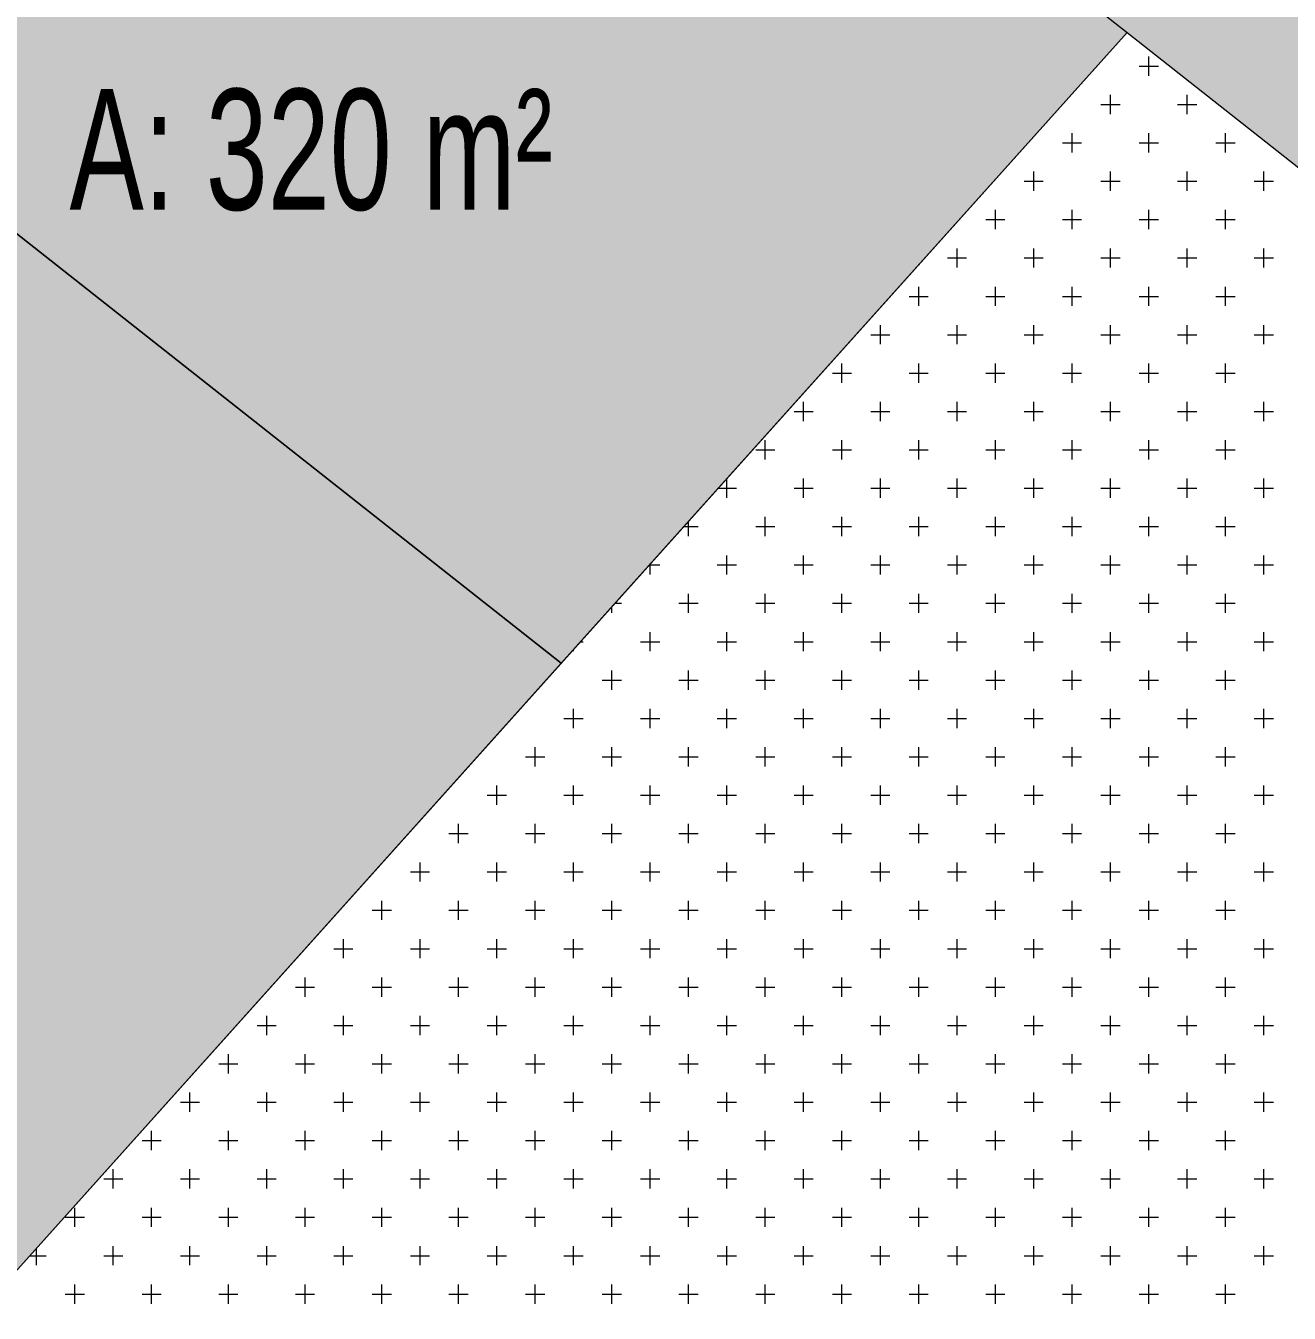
# Model space of a CAD drawing. Header units: metres. Extents: x 476631 to 477421, y 4483749 to 4484052.
# Drawn here: x 477189.78 to 477210.7, y 4483842 to 4483863.3 of the extents above; entities that cross this region are included whole.
import ezdxf

# ---------------------------------------------------------------- set-up
doc = ezdxf.new("R2010")
doc.units = ezdxf.units.M
for name, color, linetype, lineweight in [('M2', 1, 'Continuous', 25), ('PL_PARK', 97, 'Continuous', 0), ('serbest', 10, 'Continuous', 0), ('TK_KAD', 171, 'Continuous', 0), ('TK_PARSEL', 1, 'Continuous', 0)]:
    doc.layers.add(name, color=color, linetype=linetype, lineweight=lineweight)
doc.styles.add('M2', font='', dxfattribs={"width": 0.9, "height": 12})
doc.styles.get('M2').set_extended_font_data('Swis721 LtCn BT')

msp = doc.modelspace()

# ---------------------------------------------------------------- hatches: boundary and pattern name
at = {"layer": 'serbest', "true_color": 0x636466}
h = msp.add_hatch(color=251, dxfattribs=at)
h.dxf.hatch_style = 1
h.paths.add_polyline_path([(477208.013, 4483863.192), (477208.013, 4483863.192), (477175.667, 4483827.152), (477177.072, 4483826.44), (477177.259, 4483826.44), (477177.259, 4483826.345), (477210.881, 4483809.295), (477210.914, 4483809.295), (477210.914, 4483809.278), (477213.385, 4483808.025), (477213.454, 4483808.025), (477213.454, 4483807.99), (477213.766, 4483807.832), (477214.359, 4483796.321), (477214.089, 4483796.014), (477214.089, 4483795.96), (477214.041, 4483795.96), (477203.294, 4483783.79), (477207.946, 4483770.215), (477210.643, 4483768.256), (477025.328, 4483842.425), (477060.732, 4483897.862), (477067.557, 4483895.559), (477070.319, 4483896.168), (477078.309, 4483891.066), (477086.191, 4483876.57), (477094.387, 4483882.428), (477105.543, 4483870.29), (477127.469, 4483857.654), (477140.884, 4483857.609), (477147.759, 4483850.069), (477147.681, 4483844.807), (477161.676, 4483835.982), (477175.667, 4483827.152)])
h = msp.add_hatch(color=251, dxfattribs=at)
h.dxf.hatch_style = 1
h.paths.add_polyline_path([(477199.474, 4483878.837), (477190.837, 4483875.132), (477191.227, 4483873.659), (477194.993, 4483873.455), (477208.013, 4483863.192), (477208.013, 4483863.192), (477219.832, 4483853.875), (477223.846, 4483859.67)])
at = {"layer": 'serbest'}
h = msp.add_hatch(color=14, dxfattribs=at)
h.dxf.hatch_style = 1
h.paths.add_polyline_path([(477194.993, 4483873.455), (477191.227, 4483873.659), (477190.837, 4483875.132), (477189.759, 4483875.202), (477178.623, 4483868.538), (477198.645, 4483852.755), (477208.013, 4483863.192)])
h = msp.add_hatch(color=14, dxfattribs=at)
h.dxf.hatch_style = 1
h.paths.add_polyline_path([(477178.623, 4483868.538), (477165.767, 4483860.845), (477177.521, 4483851.58), (477189.274, 4483842.315), (477189.276, 4483842.315), (477198.645, 4483852.755)])

# ---------------------------------------------------------------- linework, layer by layer
at = {"layer": 'PL_PARK', "color": 3}
for p, q in [((477175.668, 4483827.152), (477208.013, 4483863.192)), ((477208.013, 4483863.192), (477219.832, 4483853.875))]:
    msp.add_line(p, q, dxfattribs=at)
at = {"layer": 'PL_PARK', "color": 3, "linetype": 'Continuous'}
for p, q in [((477208.374, 4483862.476), (477208.374, 4483862.794)), ((477208.215, 4483862.635), (477208.532, 4483862.635)), ((477207.739, 4483861.841), (477207.739, 4483862.159)), ((477209.009, 4483861.841), (477209.009, 4483862.159)), ((477207.58, 4483862), (477207.897, 4483862)), ((477208.85, 4483862), (477209.167, 4483862)), ((477207.104, 4483861.206), (477207.104, 4483861.524)), ((477208.374, 4483861.206), (477208.374, 4483861.524)), ((477209.644, 4483861.206), (477209.644, 4483861.524)), ((477206.945, 4483861.365), (477207.262, 4483861.365)), ((477208.215, 4483861.365), (477208.532, 4483861.365)), ((477209.485, 4483861.365), (477209.802, 4483861.365)), ((477206.469, 4483860.571), (477206.469, 4483860.889)), ((477207.739, 4483860.571), (477207.739, 4483860.889)), ((477209.009, 4483860.571), (477209.009, 4483860.889)), ((477210.279, 4483860.571), (477210.279, 4483860.889)), ((477206.31, 4483860.73), (477206.627, 4483860.73)), ((477207.58, 4483860.73), (477207.897, 4483860.73)), ((477208.85, 4483860.73), (477209.167, 4483860.73)), ((477210.12, 4483860.73), (477210.437, 4483860.73)), ((477205.834, 4483859.936), (477205.834, 4483860.254)), ((477207.104, 4483859.936), (477207.104, 4483860.254)), ((477208.374, 4483859.936), (477208.374, 4483860.254)), ((477209.644, 4483859.936), (477209.644, 4483860.254)), ((477205.675, 4483860.095), (477205.992, 4483860.095)), ((477206.945, 4483860.095), (477207.262, 4483860.095)), ((477208.215, 4483860.095), (477208.532, 4483860.095)), ((477209.485, 4483860.095), (477209.802, 4483860.095)), ((477205.199, 4483859.301), (477205.199, 4483859.619)), ((477206.469, 4483859.301), (477206.469, 4483859.619)), ((477207.739, 4483859.301), (477207.739, 4483859.619)), ((477209.009, 4483859.301), (477209.009, 4483859.619)), ((477210.279, 4483859.301), (477210.279, 4483859.619)), ((477205.04, 4483859.46), (477205.357, 4483859.46)), ((477206.31, 4483859.46), (477206.627, 4483859.46)), ((477207.58, 4483859.46), (477207.897, 4483859.46)), ((477208.85, 4483859.46), (477209.167, 4483859.46)), ((477210.12, 4483859.46), (477210.437, 4483859.46)), ((477204.564, 4483858.666), (477204.564, 4483858.984)), ((477205.834, 4483858.666), (477205.834, 4483858.984)), ((477207.104, 4483858.666), (477207.104, 4483858.984)), ((477208.374, 4483858.666), (477208.374, 4483858.984)), ((477209.644, 4483858.666), (477209.644, 4483858.984)), ((477204.405, 4483858.825), (477204.722, 4483858.825)), ((477205.675, 4483858.825), (477205.992, 4483858.825)), ((477206.945, 4483858.825), (477207.262, 4483858.825)), ((477208.215, 4483858.825), (477208.532, 4483858.825)), ((477209.485, 4483858.825), (477209.802, 4483858.825)), ((477203.929, 4483858.031), (477203.929, 4483858.349)), ((477205.199, 4483858.031), (477205.199, 4483858.349)), ((477206.469, 4483858.031), (477206.469, 4483858.349)), ((477207.739, 4483858.031), (477207.739, 4483858.349)), ((477209.009, 4483858.031), (477209.009, 4483858.349)), ((477210.279, 4483858.031), (477210.279, 4483858.349)), ((477203.77, 4483858.19), (477204.087, 4483858.19)), ((477205.04, 4483858.19), (477205.357, 4483858.19)), ((477206.31, 4483858.19), (477206.627, 4483858.19)), ((477207.58, 4483858.19), (477207.897, 4483858.19)), ((477208.85, 4483858.19), (477209.167, 4483858.19)), ((477210.12, 4483858.19), (477210.437, 4483858.19)), ((477203.294, 4483857.396), (477203.294, 4483857.714)), ((477204.564, 4483857.396), (477204.564, 4483857.714)), ((477205.834, 4483857.396), (477205.834, 4483857.714)), ((477207.104, 4483857.396), (477207.104, 4483857.714)), ((477208.374, 4483857.396), (477208.374, 4483857.714)), ((477209.644, 4483857.396), (477209.644, 4483857.714)), ((477203.135, 4483857.555), (477203.452, 4483857.555)), ((477204.405, 4483857.555), (477204.722, 4483857.555)), ((477205.675, 4483857.555), (477205.992, 4483857.555)), ((477206.945, 4483857.555), (477207.262, 4483857.555)), ((477208.215, 4483857.555), (477208.532, 4483857.555)), ((477209.485, 4483857.555), (477209.802, 4483857.555)), ((477202.659, 4483856.761), (477202.659, 4483857.079)), ((477203.929, 4483856.761), (477203.929, 4483857.079)), ((477205.199, 4483856.761), (477205.199, 4483857.079)), ((477206.469, 4483856.761), (477206.469, 4483857.079)), ((477207.739, 4483856.761), (477207.739, 4483857.079)), ((477209.009, 4483856.761), (477209.009, 4483857.079)), ((477210.279, 4483856.761), (477210.279, 4483857.079)), ((477202.5, 4483856.92), (477202.817, 4483856.92)), ((477203.77, 4483856.92), (477204.087, 4483856.92)), ((477205.04, 4483856.92), (477205.357, 4483856.92)), ((477206.31, 4483856.92), (477206.627, 4483856.92)), ((477207.58, 4483856.92), (477207.897, 4483856.92)), ((477208.85, 4483856.92), (477209.167, 4483856.92)), ((477210.12, 4483856.92), (477210.437, 4483856.92)), ((477202.024, 4483856.126), (477202.024, 4483856.444)), ((477203.294, 4483856.126), (477203.294, 4483856.444)), ((477204.564, 4483856.126), (477204.564, 4483856.444)), ((477205.834, 4483856.126), (477205.834, 4483856.444)), ((477207.104, 4483856.126), (477207.104, 4483856.444)), ((477208.374, 4483856.126), (477208.374, 4483856.444)), ((477209.644, 4483856.126), (477209.644, 4483856.444)), ((477201.865, 4483856.285), (477202.182, 4483856.285)), ((477203.135, 4483856.285), (477203.452, 4483856.285)), ((477204.405, 4483856.285), (477204.722, 4483856.285)), ((477205.675, 4483856.285), (477205.992, 4483856.285)), ((477206.945, 4483856.285), (477207.262, 4483856.285)), ((477208.215, 4483856.285), (477208.532, 4483856.285)), ((477209.485, 4483856.285), (477209.802, 4483856.285)), ((477201.389, 4483855.491), (477201.389, 4483855.809)), ((477202.659, 4483855.491), (477202.659, 4483855.809)), ((477203.929, 4483855.491), (477203.929, 4483855.809)), ((477205.199, 4483855.491), (477205.199, 4483855.809)), ((477206.469, 4483855.491), (477206.469, 4483855.809)), ((477207.739, 4483855.491), (477207.739, 4483855.809)), ((477209.009, 4483855.491), (477209.009, 4483855.809)), ((477210.279, 4483855.491), (477210.279, 4483855.809)), ((477201.244, 4483855.65), (477201.547, 4483855.65)), ((477202.5, 4483855.65), (477202.817, 4483855.65)), ((477203.77, 4483855.65), (477204.087, 4483855.65)), ((477205.04, 4483855.65), (477205.357, 4483855.65)), ((477206.31, 4483855.65), (477206.627, 4483855.65)), ((477207.58, 4483855.65), (477207.897, 4483855.65)), ((477208.85, 4483855.65), (477209.167, 4483855.65)), ((477210.12, 4483855.65), (477210.437, 4483855.65)), ((477200.754, 4483854.856), (477200.754, 4483855.104)), ((477202.024, 4483854.856), (477202.024, 4483855.174)), ((477203.294, 4483854.856), (477203.294, 4483855.174)), ((477204.564, 4483854.856), (477204.564, 4483855.174)), ((477205.834, 4483854.856), (477205.834, 4483855.174)), ((477207.104, 4483854.856), (477207.104, 4483855.174)), ((477208.374, 4483854.856), (477208.374, 4483855.174)), ((477209.644, 4483854.856), (477209.644, 4483855.174)), ((477200.674, 4483855.015), (477200.912, 4483855.015)), ((477201.865, 4483855.015), (477202.182, 4483855.015)), ((477203.135, 4483855.015), (477203.452, 4483855.015)), ((477204.405, 4483855.015), (477204.722, 4483855.015)), ((477205.675, 4483855.015), (477205.992, 4483855.015)), ((477206.945, 4483855.015), (477207.262, 4483855.015)), ((477208.215, 4483855.015), (477208.532, 4483855.015)), ((477209.485, 4483855.015), (477209.802, 4483855.015)), ((477201.389, 4483854.221), (477201.389, 4483854.539)), ((477202.659, 4483854.221), (477202.659, 4483854.539)), ((477203.929, 4483854.221), (477203.929, 4483854.539)), ((477205.199, 4483854.221), (477205.199, 4483854.539)), ((477206.469, 4483854.221), (477206.469, 4483854.539)), ((477207.739, 4483854.221), (477207.739, 4483854.539)), ((477209.009, 4483854.221), (477209.009, 4483854.539)), ((477210.279, 4483854.221), (477210.279, 4483854.539)), ((477200.104, 4483854.38), (477200.277, 4483854.38)), ((477200.119, 4483854.221), (477200.119, 4483854.396)), ((477201.23, 4483854.38), (477201.547, 4483854.38)), ((477202.5, 4483854.38), (477202.817, 4483854.38)), ((477203.77, 4483854.38), (477204.087, 4483854.38)), ((477205.04, 4483854.38), (477205.357, 4483854.38)), ((477206.31, 4483854.38), (477206.627, 4483854.38)), ((477207.58, 4483854.38), (477207.897, 4483854.38)), ((477208.85, 4483854.38), (477209.167, 4483854.38)), ((477210.12, 4483854.38), (477210.437, 4483854.38)), ((477200.754, 4483853.586), (477200.754, 4483853.904)), ((477202.024, 4483853.586), (477202.024, 4483853.904)), ((477203.294, 4483853.586), (477203.294, 4483853.904)), ((477204.564, 4483853.586), (477204.564, 4483853.904)), ((477205.834, 4483853.586), (477205.834, 4483853.904)), ((477207.104, 4483853.586), (477207.104, 4483853.904)), ((477208.374, 4483853.586), (477208.374, 4483853.904)), ((477209.644, 4483853.586), (477209.644, 4483853.904)), ((477199.484, 4483853.586), (477199.484, 4483853.689)), ((477199.534, 4483853.745), (477199.642, 4483853.745)), ((477200.595, 4483853.745), (477200.912, 4483853.745)), ((477201.865, 4483853.745), (477202.182, 4483853.745)), ((477203.135, 4483853.745), (477203.452, 4483853.745)), ((477204.405, 4483853.745), (477204.722, 4483853.745)), ((477205.675, 4483853.745), (477205.992, 4483853.745)), ((477206.945, 4483853.745), (477207.262, 4483853.745)), ((477208.215, 4483853.745), (477208.532, 4483853.745)), ((477209.485, 4483853.745), (477209.802, 4483853.745)), ((477200.119, 4483852.951), (477200.119, 4483853.269)), ((477201.389, 4483852.951), (477201.389, 4483853.269)), ((477202.659, 4483852.951), (477202.659, 4483853.269)), ((477203.929, 4483852.951), (477203.929, 4483853.269)), ((477205.199, 4483852.951), (477205.199, 4483853.269)), ((477206.469, 4483852.951), (477206.469, 4483853.269)), ((477207.739, 4483852.951), (477207.739, 4483853.269)), ((477209.009, 4483852.951), (477209.009, 4483853.269)), ((477210.279, 4483852.951), (477210.279, 4483853.269)), ((477198.849, 4483852.951), (477198.849, 4483852.981)), ((477198.964, 4483853.11), (477199.007, 4483853.11)), ((477199.96, 4483853.11), (477200.277, 4483853.11)), ((477201.23, 4483853.11), (477201.547, 4483853.11)), ((477202.5, 4483853.11), (477202.817, 4483853.11)), ((477203.77, 4483853.11), (477204.087, 4483853.11)), ((477205.04, 4483853.11), (477205.357, 4483853.11)), ((477206.31, 4483853.11), (477206.627, 4483853.11)), ((477207.58, 4483853.11), (477207.897, 4483853.11)), ((477208.85, 4483853.11), (477209.167, 4483853.11)), ((477210.12, 4483853.11), (477210.437, 4483853.11)), ((477199.484, 4483852.316), (477199.484, 4483852.634)), ((477200.754, 4483852.316), (477200.754, 4483852.634)), ((477202.024, 4483852.316), (477202.024, 4483852.634)), ((477203.294, 4483852.316), (477203.294, 4483852.634)), ((477204.564, 4483852.316), (477204.564, 4483852.634)), ((477205.834, 4483852.316), (477205.834, 4483852.634)), ((477207.104, 4483852.316), (477207.104, 4483852.634)), ((477208.374, 4483852.316), (477208.374, 4483852.634)), ((477209.644, 4483852.316), (477209.644, 4483852.634)), ((477199.325, 4483852.475), (477199.642, 4483852.475)), ((477200.595, 4483852.475), (477200.912, 4483852.475)), ((477201.865, 4483852.475), (477202.182, 4483852.475)), ((477203.135, 4483852.475), (477203.452, 4483852.475)), ((477204.405, 4483852.475), (477204.722, 4483852.475)), ((477205.675, 4483852.475), (477205.992, 4483852.475)), ((477206.945, 4483852.475), (477207.262, 4483852.475)), ((477208.215, 4483852.475), (477208.532, 4483852.475)), ((477209.485, 4483852.475), (477209.802, 4483852.475)), ((477198.849, 4483851.681), (477198.849, 4483851.999)), ((477200.119, 4483851.681), (477200.119, 4483851.999)), ((477201.389, 4483851.681), (477201.389, 4483851.999)), ((477202.659, 4483851.681), (477202.659, 4483851.999)), ((477203.929, 4483851.681), (477203.929, 4483851.999)), ((477205.199, 4483851.681), (477205.199, 4483851.999)), ((477206.469, 4483851.681), (477206.469, 4483851.999)), ((477207.739, 4483851.681), (477207.739, 4483851.999)), ((477209.009, 4483851.681), (477209.009, 4483851.999)), ((477210.279, 4483851.681), (477210.279, 4483851.999)), ((477198.69, 4483851.84), (477199.007, 4483851.84)), ((477199.96, 4483851.84), (477200.277, 4483851.84)), ((477201.23, 4483851.84), (477201.547, 4483851.84)), ((477202.5, 4483851.84), (477202.817, 4483851.84)), ((477203.77, 4483851.84), (477204.087, 4483851.84)), ((477205.04, 4483851.84), (477205.357, 4483851.84)), ((477206.31, 4483851.84), (477206.627, 4483851.84)), ((477207.58, 4483851.84), (477207.897, 4483851.84)), ((477208.85, 4483851.84), (477209.167, 4483851.84)), ((477210.12, 4483851.84), (477210.437, 4483851.84)), ((477198.214, 4483851.046), (477198.214, 4483851.364)), ((477199.484, 4483851.046), (477199.484, 4483851.364)), ((477200.754, 4483851.046), (477200.754, 4483851.364)), ((477202.024, 4483851.046), (477202.024, 4483851.364)), ((477203.294, 4483851.046), (477203.294, 4483851.364)), ((477204.564, 4483851.046), (477204.564, 4483851.364)), ((477205.834, 4483851.046), (477205.834, 4483851.364)), ((477207.104, 4483851.046), (477207.104, 4483851.364)), ((477208.374, 4483851.046), (477208.374, 4483851.364)), ((477209.644, 4483851.046), (477209.644, 4483851.364)), ((477198.055, 4483851.205), (477198.372, 4483851.205)), ((477199.325, 4483851.205), (477199.642, 4483851.205)), ((477200.595, 4483851.205), (477200.912, 4483851.205)), ((477201.865, 4483851.205), (477202.182, 4483851.205)), ((477203.135, 4483851.205), (477203.452, 4483851.205)), ((477204.405, 4483851.205), (477204.722, 4483851.205)), ((477205.675, 4483851.205), (477205.992, 4483851.205)), ((477206.945, 4483851.205), (477207.262, 4483851.205)), ((477208.215, 4483851.205), (477208.532, 4483851.205)), ((477209.485, 4483851.205), (477209.802, 4483851.205)), ((477197.579, 4483850.411), (477197.579, 4483850.729)), ((477198.849, 4483850.411), (477198.849, 4483850.729)), ((477200.119, 4483850.411), (477200.119, 4483850.729)), ((477201.389, 4483850.411), (477201.389, 4483850.729)), ((477202.659, 4483850.411), (477202.659, 4483850.729)), ((477203.929, 4483850.411), (477203.929, 4483850.729)), ((477205.199, 4483850.411), (477205.199, 4483850.729)), ((477206.469, 4483850.411), (477206.469, 4483850.729)), ((477207.739, 4483850.411), (477207.739, 4483850.729)), ((477209.009, 4483850.411), (477209.009, 4483850.729)), ((477210.279, 4483850.411), (477210.279, 4483850.729)), ((477197.42, 4483850.57), (477197.737, 4483850.57)), ((477198.69, 4483850.57), (477199.007, 4483850.57)), ((477199.96, 4483850.57), (477200.277, 4483850.57)), ((477201.23, 4483850.57), (477201.547, 4483850.57)), ((477202.5, 4483850.57), (477202.817, 4483850.57)), ((477203.77, 4483850.57), (477204.087, 4483850.57)), ((477205.04, 4483850.57), (477205.357, 4483850.57)), ((477206.31, 4483850.57), (477206.627, 4483850.57)), ((477207.58, 4483850.57), (477207.897, 4483850.57)), ((477208.85, 4483850.57), (477209.167, 4483850.57)), ((477210.12, 4483850.57), (477210.437, 4483850.57)), ((477196.944, 4483849.776), (477196.944, 4483850.094)), ((477198.214, 4483849.776), (477198.214, 4483850.094)), ((477199.484, 4483849.776), (477199.484, 4483850.094)), ((477200.754, 4483849.776), (477200.754, 4483850.094)), ((477202.024, 4483849.776), (477202.024, 4483850.094)), ((477203.294, 4483849.776), (477203.294, 4483850.094)), ((477204.564, 4483849.776), (477204.564, 4483850.094)), ((477205.834, 4483849.776), (477205.834, 4483850.094)), ((477207.104, 4483849.776), (477207.104, 4483850.094)), ((477208.374, 4483849.776), (477208.374, 4483850.094)), ((477209.644, 4483849.776), (477209.644, 4483850.094)), ((477196.785, 4483849.935), (477197.102, 4483849.935)), ((477198.055, 4483849.935), (477198.372, 4483849.935)), ((477199.325, 4483849.935), (477199.642, 4483849.935)), ((477200.595, 4483849.935), (477200.912, 4483849.935)), ((477201.865, 4483849.935), (477202.182, 4483849.935)), ((477203.135, 4483849.935), (477203.452, 4483849.935)), ((477204.405, 4483849.935), (477204.722, 4483849.935)), ((477205.675, 4483849.935), (477205.992, 4483849.935)), ((477206.945, 4483849.935), (477207.262, 4483849.935)), ((477208.215, 4483849.935), (477208.532, 4483849.935)), ((477209.485, 4483849.935), (477209.802, 4483849.935)), ((477196.309, 4483849.141), (477196.309, 4483849.459)), ((477197.579, 4483849.141), (477197.579, 4483849.459)), ((477198.849, 4483849.141), (477198.849, 4483849.459)), ((477200.119, 4483849.141), (477200.119, 4483849.459)), ((477201.389, 4483849.141), (477201.389, 4483849.459)), ((477202.659, 4483849.141), (477202.659, 4483849.459)), ((477203.929, 4483849.141), (477203.929, 4483849.459)), ((477205.199, 4483849.141), (477205.199, 4483849.459)), ((477206.469, 4483849.141), (477206.469, 4483849.459)), ((477207.739, 4483849.141), (477207.739, 4483849.459)), ((477209.009, 4483849.141), (477209.009, 4483849.459)), ((477210.279, 4483849.141), (477210.279, 4483849.459)), ((477196.15, 4483849.3), (477196.467, 4483849.3)), ((477197.42, 4483849.3), (477197.737, 4483849.3)), ((477198.69, 4483849.3), (477199.007, 4483849.3)), ((477199.96, 4483849.3), (477200.277, 4483849.3)), ((477201.23, 4483849.3), (477201.547, 4483849.3)), ((477202.5, 4483849.3), (477202.817, 4483849.3)), ((477203.77, 4483849.3), (477204.087, 4483849.3)), ((477205.04, 4483849.3), (477205.357, 4483849.3)), ((477206.31, 4483849.3), (477206.627, 4483849.3)), ((477207.58, 4483849.3), (477207.897, 4483849.3)), ((477208.85, 4483849.3), (477209.167, 4483849.3)), ((477210.12, 4483849.3), (477210.437, 4483849.3)), ((477195.674, 4483848.506), (477195.674, 4483848.824)), ((477196.944, 4483848.506), (477196.944, 4483848.824)), ((477198.214, 4483848.506), (477198.214, 4483848.824)), ((477199.484, 4483848.506), (477199.484, 4483848.824)), ((477200.754, 4483848.506), (477200.754, 4483848.824)), ((477202.024, 4483848.506), (477202.024, 4483848.824)), ((477203.294, 4483848.506), (477203.294, 4483848.824)), ((477204.564, 4483848.506), (477204.564, 4483848.824)), ((477205.834, 4483848.506), (477205.834, 4483848.824)), ((477207.104, 4483848.506), (477207.104, 4483848.824)), ((477208.374, 4483848.506), (477208.374, 4483848.824)), ((477209.644, 4483848.506), (477209.644, 4483848.824)), ((477195.515, 4483848.665), (477195.833, 4483848.665)), ((477196.785, 4483848.665), (477197.102, 4483848.665)), ((477198.055, 4483848.665), (477198.372, 4483848.665)), ((477199.325, 4483848.665), (477199.642, 4483848.665)), ((477200.595, 4483848.665), (477200.912, 4483848.665)), ((477201.865, 4483848.665), (477202.182, 4483848.665)), ((477203.135, 4483848.665), (477203.452, 4483848.665)), ((477204.405, 4483848.665), (477204.722, 4483848.665)), ((477205.675, 4483848.665), (477205.992, 4483848.665)), ((477206.945, 4483848.665), (477207.262, 4483848.665)), ((477208.215, 4483848.665), (477208.532, 4483848.665)), ((477209.485, 4483848.665), (477209.802, 4483848.665)), ((477194.88, 4483848.03), (477195.197, 4483848.03)), ((477195.039, 4483847.871), (477195.039, 4483848.189)), ((477196.15, 4483848.03), (477196.467, 4483848.03)), ((477196.309, 4483847.871), (477196.309, 4483848.189)), ((477197.42, 4483848.03), (477197.737, 4483848.03)), ((477197.579, 4483847.871), (477197.579, 4483848.189)), ((477198.69, 4483848.03), (477199.007, 4483848.03)), ((477198.849, 4483847.871), (477198.849, 4483848.189)), ((477199.96, 4483848.03), (477200.277, 4483848.03)), ((477200.119, 4483847.871), (477200.119, 4483848.189)), ((477201.23, 4483848.03), (477201.547, 4483848.03)), ((477201.389, 4483847.871), (477201.389, 4483848.189)), ((477202.5, 4483848.03), (477202.817, 4483848.03)), ((477202.659, 4483847.871), (477202.659, 4483848.189)), ((477203.77, 4483848.03), (477204.087, 4483848.03)), ((477203.929, 4483847.871), (477203.929, 4483848.189)), ((477205.04, 4483848.03), (477205.357, 4483848.03)), ((477205.199, 4483847.871), (477205.199, 4483848.189)), ((477206.31, 4483848.03), (477206.627, 4483848.03)), ((477206.469, 4483847.871), (477206.469, 4483848.189)), ((477207.58, 4483848.03), (477207.897, 4483848.03)), ((477207.739, 4483847.871), (477207.739, 4483848.189)), ((477208.85, 4483848.03), (477209.167, 4483848.03)), ((477209.009, 4483847.871), (477209.009, 4483848.189)), ((477210.12, 4483848.03), (477210.437, 4483848.03)), ((477210.279, 4483847.871), (477210.279, 4483848.189)), ((477194.245, 4483847.395), (477194.563, 4483847.395)), ((477194.404, 4483847.236), (477194.404, 4483847.554)), ((477195.515, 4483847.395), (477195.833, 4483847.395)), ((477195.674, 4483847.236), (477195.674, 4483847.554)), ((477196.785, 4483847.395), (477197.102, 4483847.395)), ((477196.944, 4483847.236), (477196.944, 4483847.554)), ((477198.055, 4483847.395), (477198.372, 4483847.395)), ((477198.214, 4483847.236), (477198.214, 4483847.554)), ((477199.325, 4483847.395), (477199.642, 4483847.395)), ((477199.484, 4483847.236), (477199.484, 4483847.554)), ((477200.595, 4483847.395), (477200.912, 4483847.395)), ((477200.754, 4483847.236), (477200.754, 4483847.554)), ((477201.865, 4483847.395), (477202.182, 4483847.395)), ((477202.024, 4483847.236), (477202.024, 4483847.554)), ((477203.135, 4483847.395), (477203.452, 4483847.395)), ((477203.294, 4483847.236), (477203.294, 4483847.554)), ((477204.405, 4483847.395), (477204.722, 4483847.395)), ((477204.564, 4483847.236), (477204.564, 4483847.554)), ((477205.675, 4483847.395), (477205.992, 4483847.395)), ((477205.834, 4483847.236), (477205.834, 4483847.554)), ((477206.945, 4483847.395), (477207.262, 4483847.395)), ((477207.104, 4483847.236), (477207.104, 4483847.554)), ((477208.215, 4483847.395), (477208.532, 4483847.395)), ((477208.374, 4483847.236), (477208.374, 4483847.554)), ((477209.485, 4483847.395), (477209.802, 4483847.395)), ((477209.644, 4483847.236), (477209.644, 4483847.554)), ((477193.61, 4483846.76), (477193.927, 4483846.76)), ((477193.769, 4483846.601), (477193.769, 4483846.919)), ((477194.88, 4483846.76), (477195.197, 4483846.76)), ((477195.039, 4483846.601), (477195.039, 4483846.919)), ((477196.15, 4483846.76), (477196.467, 4483846.76)), ((477196.309, 4483846.601), (477196.309, 4483846.919)), ((477197.42, 4483846.76), (477197.737, 4483846.76)), ((477197.579, 4483846.601), (477197.579, 4483846.919)), ((477198.69, 4483846.76), (477199.007, 4483846.76)), ((477198.849, 4483846.601), (477198.849, 4483846.919)), ((477199.96, 4483846.76), (477200.277, 4483846.76)), ((477200.119, 4483846.601), (477200.119, 4483846.919)), ((477201.23, 4483846.76), (477201.547, 4483846.76)), ((477201.389, 4483846.601), (477201.389, 4483846.919)), ((477202.5, 4483846.76), (477202.817, 4483846.76)), ((477202.659, 4483846.601), (477202.659, 4483846.919)), ((477203.77, 4483846.76), (477204.087, 4483846.76)), ((477203.929, 4483846.601), (477203.929, 4483846.919)), ((477205.04, 4483846.76), (477205.357, 4483846.76)), ((477205.199, 4483846.601), (477205.199, 4483846.919)), ((477206.31, 4483846.76), (477206.627, 4483846.76)), ((477206.469, 4483846.601), (477206.469, 4483846.919)), ((477207.58, 4483846.76), (477207.897, 4483846.76)), ((477207.739, 4483846.601), (477207.739, 4483846.919)), ((477208.85, 4483846.76), (477209.167, 4483846.76)), ((477209.009, 4483846.601), (477209.009, 4483846.919)), ((477210.12, 4483846.76), (477210.437, 4483846.76)), ((477210.279, 4483846.601), (477210.279, 4483846.919)), ((477192.975, 4483846.125), (477193.293, 4483846.125)), ((477193.134, 4483845.966), (477193.134, 4483846.284)), ((477194.245, 4483846.125), (477194.563, 4483846.125)), ((477194.404, 4483845.966), (477194.404, 4483846.284)), ((477195.515, 4483846.125), (477195.833, 4483846.125)), ((477195.674, 4483845.966), (477195.674, 4483846.284)), ((477196.785, 4483846.125), (477197.102, 4483846.125)), ((477196.944, 4483845.966), (477196.944, 4483846.284)), ((477198.055, 4483846.125), (477198.372, 4483846.125)), ((477198.214, 4483845.966), (477198.214, 4483846.284)), ((477199.325, 4483846.125), (477199.642, 4483846.125)), ((477199.484, 4483845.966), (477199.484, 4483846.284)), ((477200.595, 4483846.125), (477200.912, 4483846.125)), ((477200.754, 4483845.966), (477200.754, 4483846.284)), ((477201.865, 4483846.125), (477202.182, 4483846.125)), ((477202.024, 4483845.966), (477202.024, 4483846.284)), ((477203.135, 4483846.125), (477203.452, 4483846.125)), ((477203.294, 4483845.966), (477203.294, 4483846.284)), ((477204.405, 4483846.125), (477204.722, 4483846.125)), ((477204.564, 4483845.966), (477204.564, 4483846.284)), ((477205.675, 4483846.125), (477205.992, 4483846.125)), ((477205.834, 4483845.966), (477205.834, 4483846.284)), ((477206.945, 4483846.125), (477207.262, 4483846.125)), ((477207.104, 4483845.966), (477207.104, 4483846.284)), ((477208.215, 4483846.125), (477208.532, 4483846.125)), ((477208.374, 4483845.966), (477208.374, 4483846.284)), ((477209.485, 4483846.125), (477209.802, 4483846.125)), ((477209.644, 4483845.966), (477209.644, 4483846.284)), ((477192.34, 4483845.49), (477192.657, 4483845.49)), ((477192.499, 4483845.331), (477192.499, 4483845.649)), ((477193.61, 4483845.49), (477193.927, 4483845.49)), ((477193.769, 4483845.331), (477193.769, 4483845.649)), ((477194.88, 4483845.49), (477195.197, 4483845.49)), ((477195.039, 4483845.331), (477195.039, 4483845.649)), ((477196.15, 4483845.49), (477196.467, 4483845.49)), ((477196.309, 4483845.331), (477196.309, 4483845.649)), ((477197.42, 4483845.49), (477197.737, 4483845.49)), ((477197.579, 4483845.331), (477197.579, 4483845.649)), ((477198.69, 4483845.49), (477199.007, 4483845.49)), ((477198.849, 4483845.331), (477198.849, 4483845.649)), ((477199.96, 4483845.49), (477200.277, 4483845.49)), ((477200.119, 4483845.331), (477200.119, 4483845.649)), ((477201.23, 4483845.49), (477201.547, 4483845.49)), ((477201.389, 4483845.331), (477201.389, 4483845.649)), ((477202.5, 4483845.49), (477202.817, 4483845.49)), ((477202.659, 4483845.331), (477202.659, 4483845.649)), ((477203.77, 4483845.49), (477204.087, 4483845.49)), ((477203.929, 4483845.331), (477203.929, 4483845.649)), ((477205.04, 4483845.49), (477205.357, 4483845.49)), ((477205.199, 4483845.331), (477205.199, 4483845.649)), ((477206.31, 4483845.49), (477206.627, 4483845.49)), ((477206.469, 4483845.331), (477206.469, 4483845.649)), ((477207.58, 4483845.49), (477207.897, 4483845.49)), ((477207.739, 4483845.331), (477207.739, 4483845.649)), ((477208.85, 4483845.49), (477209.167, 4483845.49)), ((477209.009, 4483845.331), (477209.009, 4483845.649)), ((477210.12, 4483845.49), (477210.437, 4483845.49)), ((477210.279, 4483845.331), (477210.279, 4483845.649)), ((477191.705, 4483844.855), (477192.023, 4483844.855)), ((477191.864, 4483844.696), (477191.864, 4483845.014)), ((477192.975, 4483844.855), (477193.293, 4483844.855)), ((477193.134, 4483844.696), (477193.134, 4483845.014)), ((477194.245, 4483844.855), (477194.563, 4483844.855)), ((477194.404, 4483844.696), (477194.404, 4483845.014)), ((477195.515, 4483844.855), (477195.833, 4483844.855)), ((477195.674, 4483844.696), (477195.674, 4483845.014)), ((477196.785, 4483844.855), (477197.102, 4483844.855)), ((477196.944, 4483844.696), (477196.944, 4483845.014)), ((477198.055, 4483844.855), (477198.372, 4483844.855)), ((477198.214, 4483844.696), (477198.214, 4483845.014)), ((477199.325, 4483844.855), (477199.642, 4483844.855)), ((477199.484, 4483844.696), (477199.484, 4483845.014)), ((477200.595, 4483844.855), (477200.912, 4483844.855)), ((477200.754, 4483844.696), (477200.754, 4483845.014)), ((477201.865, 4483844.855), (477202.182, 4483844.855)), ((477202.024, 4483844.696), (477202.024, 4483845.014)), ((477203.135, 4483844.855), (477203.452, 4483844.855)), ((477203.294, 4483844.696), (477203.294, 4483845.014)), ((477204.405, 4483844.855), (477204.722, 4483844.855)), ((477204.564, 4483844.696), (477204.564, 4483845.014)), ((477205.675, 4483844.855), (477205.992, 4483844.855)), ((477205.834, 4483844.696), (477205.834, 4483845.014)), ((477206.945, 4483844.855), (477207.262, 4483844.855)), ((477207.104, 4483844.696), (477207.104, 4483845.014)), ((477208.215, 4483844.855), (477208.532, 4483844.855)), ((477208.374, 4483844.696), (477208.374, 4483845.014)), ((477209.485, 4483844.855), (477209.802, 4483844.855)), ((477209.644, 4483844.696), (477209.644, 4483845.014)), ((477191.07, 4483844.22), (477191.387, 4483844.22)), ((477191.229, 4483844.061), (477191.229, 4483844.379)), ((477192.34, 4483844.22), (477192.657, 4483844.22)), ((477192.499, 4483844.061), (477192.499, 4483844.379)), ((477193.61, 4483844.22), (477193.927, 4483844.22)), ((477193.769, 4483844.061), (477193.769, 4483844.379)), ((477194.88, 4483844.22), (477195.197, 4483844.22)), ((477195.039, 4483844.061), (477195.039, 4483844.379)), ((477196.15, 4483844.22), (477196.467, 4483844.22)), ((477196.309, 4483844.061), (477196.309, 4483844.379)), ((477197.42, 4483844.22), (477197.737, 4483844.22)), ((477197.579, 4483844.061), (477197.579, 4483844.379)), ((477198.69, 4483844.22), (477199.007, 4483844.22)), ((477198.849, 4483844.061), (477198.849, 4483844.379)), ((477199.96, 4483844.22), (477200.277, 4483844.22)), ((477200.119, 4483844.061), (477200.119, 4483844.379)), ((477201.23, 4483844.22), (477201.547, 4483844.22)), ((477201.389, 4483844.061), (477201.389, 4483844.379)), ((477202.5, 4483844.22), (477202.817, 4483844.22)), ((477202.659, 4483844.061), (477202.659, 4483844.379)), ((477203.77, 4483844.22), (477204.087, 4483844.22)), ((477203.929, 4483844.061), (477203.929, 4483844.379)), ((477205.04, 4483844.22), (477205.357, 4483844.22)), ((477205.199, 4483844.061), (477205.199, 4483844.379)), ((477206.31, 4483844.22), (477206.627, 4483844.22)), ((477206.469, 4483844.061), (477206.469, 4483844.379)), ((477207.58, 4483844.22), (477207.897, 4483844.22)), ((477207.739, 4483844.061), (477207.739, 4483844.379)), ((477208.85, 4483844.22), (477209.167, 4483844.22)), ((477209.009, 4483844.061), (477209.009, 4483844.379)), ((477210.12, 4483844.22), (477210.437, 4483844.22)), ((477210.279, 4483844.061), (477210.279, 4483844.379)), ((477190.435, 4483843.585), (477190.753, 4483843.585)), ((477190.594, 4483843.426), (477190.594, 4483843.744)), ((477191.705, 4483843.585), (477192.023, 4483843.585)), ((477191.864, 4483843.426), (477191.864, 4483843.744)), ((477192.975, 4483843.585), (477193.293, 4483843.585)), ((477193.134, 4483843.426), (477193.134, 4483843.744)), ((477194.245, 4483843.585), (477194.563, 4483843.585)), ((477194.404, 4483843.426), (477194.404, 4483843.744)), ((477195.515, 4483843.585), (477195.833, 4483843.585)), ((477195.674, 4483843.426), (477195.674, 4483843.744)), ((477196.785, 4483843.585), (477197.102, 4483843.585)), ((477196.944, 4483843.426), (477196.944, 4483843.744)), ((477198.055, 4483843.585), (477198.372, 4483843.585)), ((477198.214, 4483843.426), (477198.214, 4483843.744)), ((477199.325, 4483843.585), (477199.642, 4483843.585)), ((477199.484, 4483843.426), (477199.484, 4483843.744)), ((477200.595, 4483843.585), (477200.912, 4483843.585)), ((477200.754, 4483843.426), (477200.754, 4483843.744)), ((477201.865, 4483843.585), (477202.182, 4483843.585)), ((477202.024, 4483843.426), (477202.024, 4483843.744)), ((477203.135, 4483843.585), (477203.452, 4483843.585)), ((477203.294, 4483843.426), (477203.294, 4483843.744)), ((477204.405, 4483843.585), (477204.722, 4483843.585)), ((477204.564, 4483843.426), (477204.564, 4483843.744)), ((477205.675, 4483843.585), (477205.992, 4483843.585)), ((477205.834, 4483843.426), (477205.834, 4483843.744)), ((477206.945, 4483843.585), (477207.262, 4483843.585)), ((477207.104, 4483843.426), (477207.104, 4483843.744)), ((477208.215, 4483843.585), (477208.532, 4483843.585)), ((477208.374, 4483843.426), (477208.374, 4483843.744)), ((477209.485, 4483843.585), (477209.802, 4483843.585)), ((477209.644, 4483843.426), (477209.644, 4483843.744)), ((477189.846, 4483842.95), (477190.118, 4483842.95)), ((477189.959, 4483842.791), (477189.959, 4483843.076)), ((477191.07, 4483842.95), (477191.387, 4483842.95)), ((477191.229, 4483842.791), (477191.229, 4483843.109)), ((477192.34, 4483842.95), (477192.657, 4483842.95)), ((477192.499, 4483842.791), (477192.499, 4483843.109)), ((477193.61, 4483842.95), (477193.927, 4483842.95)), ((477193.769, 4483842.791), (477193.769, 4483843.109)), ((477194.88, 4483842.95), (477195.197, 4483842.95)), ((477195.039, 4483842.791), (477195.039, 4483843.109)), ((477196.15, 4483842.95), (477196.467, 4483842.95)), ((477196.309, 4483842.791), (477196.309, 4483843.109)), ((477197.42, 4483842.95), (477197.737, 4483842.95)), ((477197.579, 4483842.791), (477197.579, 4483843.109)), ((477198.69, 4483842.95), (477199.007, 4483842.95)), ((477198.849, 4483842.791), (477198.849, 4483843.109)), ((477199.96, 4483842.95), (477200.277, 4483842.95)), ((477200.119, 4483842.791), (477200.119, 4483843.109)), ((477201.23, 4483842.95), (477201.547, 4483842.95)), ((477201.389, 4483842.791), (477201.389, 4483843.109)), ((477202.5, 4483842.95), (477202.817, 4483842.95)), ((477202.659, 4483842.791), (477202.659, 4483843.109)), ((477203.77, 4483842.95), (477204.087, 4483842.95)), ((477203.929, 4483842.791), (477203.929, 4483843.109)), ((477205.04, 4483842.95), (477205.357, 4483842.95)), ((477205.199, 4483842.791), (477205.199, 4483843.109)), ((477206.31, 4483842.95), (477206.627, 4483842.95)), ((477206.469, 4483842.791), (477206.469, 4483843.109)), ((477207.58, 4483842.95), (477207.897, 4483842.95)), ((477207.739, 4483842.791), (477207.739, 4483843.109)), ((477208.85, 4483842.95), (477209.167, 4483842.95)), ((477209.009, 4483842.791), (477209.009, 4483843.109)), ((477210.12, 4483842.95), (477210.437, 4483842.95)), ((477210.279, 4483842.791), (477210.279, 4483843.109)), ((477190.435, 4483842.315), (477190.753, 4483842.315)), ((477190.594, 4483842.156), (477190.594, 4483842.474)), ((477191.705, 4483842.315), (477192.023, 4483842.315)), ((477191.864, 4483842.156), (477191.864, 4483842.474)), ((477192.975, 4483842.315), (477193.293, 4483842.315)), ((477193.134, 4483842.156), (477193.134, 4483842.474)), ((477194.245, 4483842.315), (477194.563, 4483842.315)), ((477194.404, 4483842.156), (477194.404, 4483842.474)), ((477195.515, 4483842.315), (477195.833, 4483842.315)), ((477195.674, 4483842.156), (477195.674, 4483842.474)), ((477196.785, 4483842.315), (477197.102, 4483842.315)), ((477196.944, 4483842.156), (477196.944, 4483842.474)), ((477198.055, 4483842.315), (477198.372, 4483842.315)), ((477198.214, 4483842.156), (477198.214, 4483842.474)), ((477199.325, 4483842.315), (477199.642, 4483842.315)), ((477199.484, 4483842.156), (477199.484, 4483842.474)), ((477200.595, 4483842.315), (477200.912, 4483842.315)), ((477200.754, 4483842.156), (477200.754, 4483842.474)), ((477201.865, 4483842.315), (477202.182, 4483842.315)), ((477202.024, 4483842.156), (477202.024, 4483842.474)), ((477203.135, 4483842.315), (477203.452, 4483842.315)), ((477203.294, 4483842.156), (477203.294, 4483842.474)), ((477204.405, 4483842.315), (477204.722, 4483842.315)), ((477204.564, 4483842.156), (477204.564, 4483842.474)), ((477205.675, 4483842.315), (477205.992, 4483842.315)), ((477205.834, 4483842.156), (477205.834, 4483842.474)), ((477206.945, 4483842.315), (477207.262, 4483842.315)), ((477207.104, 4483842.156), (477207.104, 4483842.474)), ((477208.215, 4483842.315), (477208.532, 4483842.315)), ((477208.374, 4483842.156), (477208.374, 4483842.474)), ((477209.485, 4483842.315), (477209.802, 4483842.315)), ((477209.644, 4483842.156), (477209.644, 4483842.474))]:
    msp.add_line(p, q, dxfattribs=at)
at = {"layer": 'TK_KAD'}
for p, q in [((477194.993, 4483873.455), (477208.013, 4483863.192)), ((477208.013, 4483863.192), (477175.667, 4483827.152))]:
    msp.add_line(p, q, dxfattribs=at)
at = {"layer": 'TK_PARSEL'}
for p, q in [((477194.993, 4483873.455), (477208.013, 4483863.192)), ((477198.645, 4483852.755), (477178.622, 4483868.538)), ((477178.622, 4483868.538), (477198.645, 4483852.755)), ((477208.013, 4483863.192), (477198.645, 4483852.755)), ((477198.645, 4483852.755), (477189.275, 4483842.314))]:
    msp.add_line(p, q, dxfattribs=at)

# ---------------------------------------------------------------- texts
at = {"layer": 'M2', "color": 14, "style": 'M2', "width": 0.9}
msp.add_text('A: 320 m²', height=2, dxfattribs=at).set_placement((477190.504, 4483860.257))

doc.saveas('drawing.dxf')
